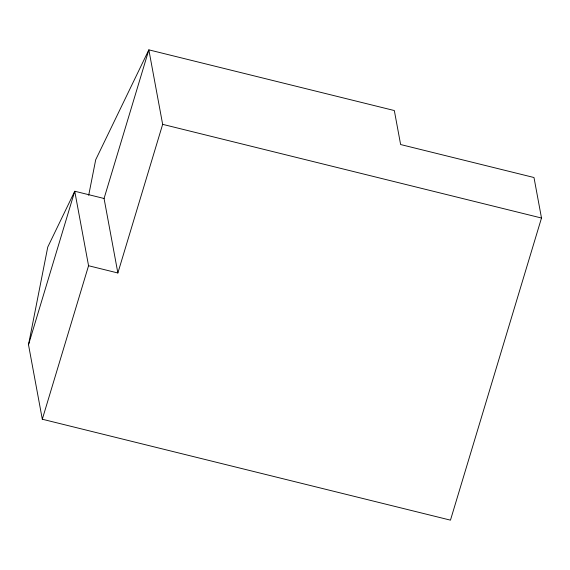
<?xml version="1.0" encoding="UTF-8"?>
<svg xmlns="http://www.w3.org/2000/svg" width="570" height="570" viewBox="0 0 570 570"><rect width="100%" height="100%" fill="white"/><g stroke="black" fill="none" stroke-linecap="round" stroke-linejoin="round"><path stroke-width="0.85" d="M28.5 344.729L47.752 247.066L74.748 191.235L104.061 198.481L117.869 272.98L88.557 265.734L74.748 191.235L28.5 344.729L42.308 419.228L450.464 520.154L541.5 218.025L533.99 177.519L400.625 144.538L394.326 110.544L148.848 49.846L95.703 159.75L88.692 195.318M104.061 198.481L148.848 49.846L162.657 124.346L117.869 272.98M42.308 419.228L88.557 265.734M162.657 124.346L541.5 218.025"/></g></svg>
